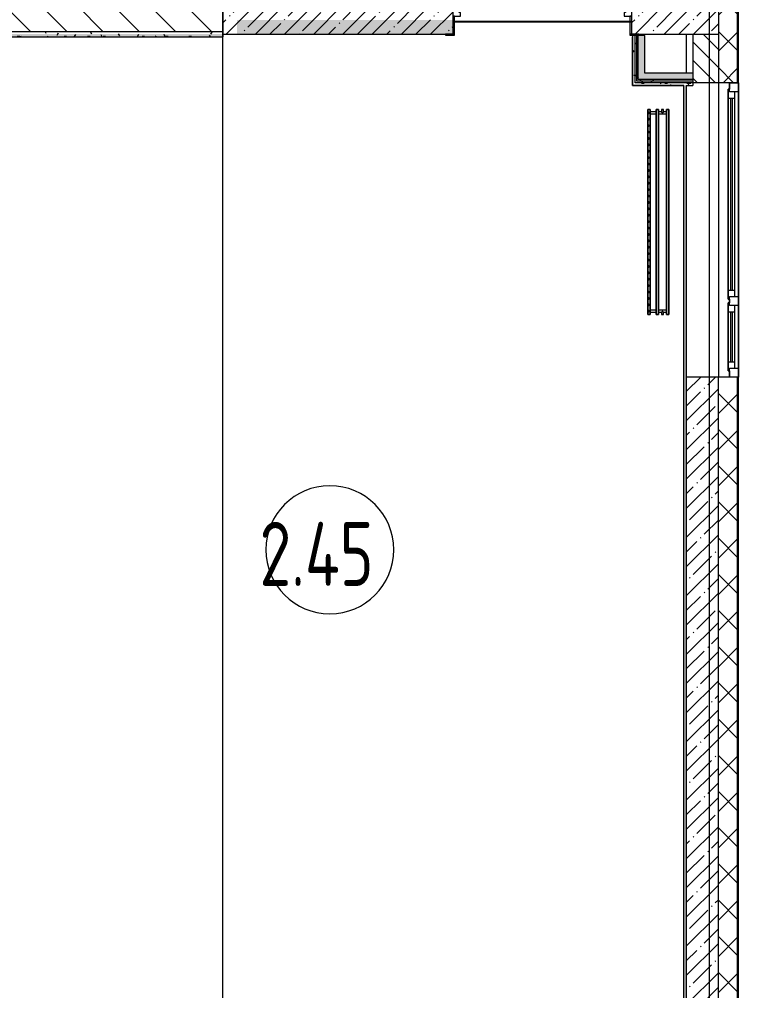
# Model space of a CAD drawing. Header units: millimetres. Extents: x -1113 to 415037, y -3642 to 354837.
# Drawn here: x 268393 to 274010, y 2907 to 10495 of the extents above; entities that cross this region are included whole.
import ezdxf

# ---------------------------------------------------------------- set-up
doc = ezdxf.new("R2010")
doc.units = ezdxf.units.MM
for name, color, linetype, lineweight in [('A-AREA-IDEN', 7, 'Continuous', 9), ('A-FLOR', 7, 'Continuous', 9), ('A-GLAZ', 7, 'Continuous', 9), ('A-GLAZ-1', 7, 'Continuous', 5), ('A-WALL', 7, 'Continuous', 5), ('I-WALL', 7, 'Continuous', 5), ('Оси', 7, 'Continuous', 9)]:
    doc.layers.add(name, color=color, linetype=linetype, lineweight=lineweight)
doc.layers.add('A-AREA-PATT-2', color=7, linetype='Continuous', lineweight=5, true_color=0xcde0ef, transparency=1)
for name, color, linetype, lineweight, true_color in [('A-DOOR-1', 7, 'Continuous', 5, 0xc0c0c0), ('A-DOOR-FRAM-1', 7, 'Continuous', 5, 0xc0c0c0), ('A-WALL-1', 9, 'Continuous', 5, 0x808080), ('A-WALL-FNSH-1', 9, 'Continuous', 5, 0x808080), ('M-EQPM-1', 7, 'Continuous', 9, 0xb2b2b2)]:
    doc.layers.add(name, color=color, linetype=linetype, lineweight=lineweight, true_color=true_color)
doc.styles.add('СПДС', font='ГОСТ тип А.ttf', dxfattribs={"width": 0.9})
pattern_1 = [(45, (148772.12, -1e-08), (-114.04925, 114.04925), []), (45, (148886.17, -1e-08), (-114.04925, 114.04925), [201.612, -40.322, 6.706, -33.617])]
pattern_2 = [(0, (148772.123, -1e-08), (243.84, 60.96), [20.117, -162.763, 20.117, -162.763, -975.36]), (0, (148772.123, -1e-08), (243.84, 60.96), [-365.76, 20.117, -345.643, 20.117, -162.763, -426.72]), (0, (148772.123, -1e-08), (243.84, 60.96), [-914.4, 20.117, -101.803, 20.117, -284.683]), (120, (148863.563, 30.48), (-174.71291, 180.691634), [20.117, -162.763, 20.117, -162.763, -975.36]), (120, (148863.563, 30.48), (-174.71291, 180.691634), [-365.76, 20.117, -345.643, 20.117, -162.763, -426.72]), (120, (148863.563, 30.48), (-174.71291, 180.691634), [-914.4, 20.117, -101.803, 20.117, -284.683]), (240, (148894.043, 152.4), (-69.12709, -241.651634), [20.117, -162.763, 20.117, -162.763, -975.36]), (240, (148894.043, 152.4), (-69.12709, -241.651634), [-365.76, 20.117, -345.643, 20.117, -162.763, -426.72]), (240, (148894.043, 152.4), (-69.12709, -241.651634), [-914.4, 20.117, -101.803, 20.117, -284.683])]
pattern_3 = [(45, (148772.12, -1e-08), (-212.132, 212.132), []), (135, (148772.12, -1e-08), (-212.132, -212.132), [])]

# ---------------------------------------------------------------- blocks, each defined once
blk = doc.blocks.new('110_Дверь_СКБ_2Ст - Д-5_п_ Из игровой в коридор-32679362-Объем проектирования 2 этажа')
at = {"layer": 'A-DOOR-1'}
for p, q in [((662.5, 1010), (612.5, 1010)), ((612.5, 1010), (612.5, 110)), ((662.5, 110), (662.5, 1010)), ((-637.5, 510), (-637.5, 110)), ((-587.5, 510), (-637.5, 510)), ((-587.5, 110), (-587.5, 510)), ((-637.5, 110), (-587.5, 110)), ((612.5, 110), (662.5, 110))]:
    blk.add_line(p, q, dxfattribs=at)
for centre, radius, start, end in [((662.5, 110), 900, 90, 180), ((-637.5, 110), 400, 360, 90)]:
    blk.add_arc(centre, radius, start, end, dxfattribs=at)
at = {"layer": 'A-DOOR-FRAM-1'}
for p, q in [((-672.5, 118), (-742.5, 118)), ((-742.5, 118), (-742.5, 110)), ((-742.5, 110), (-672.5, 110)), ((-637.5, 110), (-687.5, 110)), ((-687.5, 110), (-687.5, 30)), ((-672.5, 110), (-672.5, 118)), ((-637.5, 60), (-637.5, 110)), ((662.5, 110), (662.5, 60)), ((712.5, 110), (662.5, 110)), ((767.5, 118), (697.5, 118)), ((697.5, 118), (697.5, 110)), ((697.5, 110), (767.5, 110)), ((712.5, 30), (712.5, 110)), ((767.5, 110), (767.5, 118)), ((-687.5, 30), (-627.5, 30)), ((-672.5, 30), (-687.5, 30)), ((-687.5, 30), (-687.5, -110)), ((-672.5, -110), (-672.5, 30)), ((-627.5, 60), (-637.5, 60)), ((-627.5, 30), (-627.5, 60)), ((662.5, 60), (652.5, 60)), ((652.5, 60), (652.5, 30)), ((652.5, 30), (712.5, 30)), ((712.5, 30), (697.5, 30)), ((697.5, 30), (697.5, -110)), ((712.5, -110), (712.5, 30)), ((-672.5, -110), (-742.5, -110)), ((-742.5, -110), (-742.5, -118)), ((-742.5, -118), (-672.5, -118)), ((-687.5, -110), (-672.5, -110)), ((-672.5, -118), (-672.5, -110)), ((697.5, -110), (712.5, -110)), ((767.5, -110), (697.5, -110)), ((697.5, -110), (697.5, -118)), ((697.5, -118), (767.5, -118)), ((767.5, -118), (767.5, -110))]:
    blk.add_line(p, q, dxfattribs=at)
blk = doc.blocks.new('120_Окно_СКБ_2Ст_Фрамуга сверху - 120_Окно_СКБ_2Ст_2300х2500_h_ ДОО-22877051-Объем проектирования 2 этажа')
at = {"layer": 'A-GLAZ'}
for p, q in [((-1150, 13), (-1150, 83)), ((-1150, 83), (-1080, 83)), ((-1080, 83), (-1080, 13)), ((520, 13), (520, 83)), ((520, 83), (590, 83)), ((590, 83), (590, 13)), ((1080, 13), (1080, 83)), ((1080, 83), (1150, 83)), ((1150, 83), (1150, 13)), ((-1080, 13), (-1150, 13)), ((-1080, 13), (-1100, 13)), ((-1100, 13), (-1100, 3)), ((-1100, 3), (540, 3)), ((540, 3), (-1100, 3)), ((520, 53), (-1080, 53)), ((-1080, 53), (-1080, 13)), ((-1030, 3), (-1030, 53)), ((470, 3), (470, 53)), ((520, 13), (520, 53)), ((590, 13), (520, 13)), ((540, 13), (520, 13)), ((540, 3), (540, 13)), ((590, 13), (570, 13)), ((570, 13), (570, 3)), ((570, 3), (1100, 3)), ((1100, 3), (570, 3)), ((1080, 53), (590, 53)), ((590, 53), (590, 13)), ((640, 3), (640, 53)), ((1030, 3), (1030, 53)), ((1080, 13), (1080, 53)), ((1150, 13), (1080, 13)), ((1100, 13), (1080, 13)), ((1100, 3), (1100, 13))]:
    blk.add_line(p, q, dxfattribs=at)
at = {"layer": 'A-GLAZ-1'}
for p, q in [((1150, 83), (-1150, 83)), ((-1080, 83), (1080, 83)), ((-1150, 13), (-1100, 13)), ((-1030, 33), (470, 33)), ((470, 23), (-1030, 23)), ((540, 13), (570, 13)), ((540, 13), (570, 13)), ((640, 33), (1030, 33)), ((1030, 23), (640, 23)), ((1100, 13), (1150, 13))]:
    blk.add_line(p, q, dxfattribs=at)
blk = doc.blocks.new('radiator_prado_classic_z_tip_30_po exemplyaru - Classic Z Тип 30-300-V476-Объем проектирования 2 этажа')
at = {"layer": 'M-EQPM-1'}
for p, q in [((0, 228), (0, 210)), ((1600, 228), (0, 228)), ((0, 210), (0, 228)), ((0, 228), (12.5, 228)), ((12.5, 228), (37.5, 228)), ((37.5, 228), (12.5, 228)), ((12.5, 228), (37.5, 228)), ((12.5, 228), (17.5, 223)), ((12.5, 228), (17.5, 223)), ((32.5, 223), (37.5, 228)), ((37.5, 228), (32.5, 223)), ((37.5, 228), (62.5, 228)), ((62.5, 228), (87.5, 228)), ((87.5, 228), (62.5, 228)), ((62.5, 228), (87.5, 228)), ((62.5, 228), (67.5, 223)), ((62.5, 228), (67.5, 223)), ((82.5, 223), (87.5, 228)), ((87.5, 228), (82.5, 223)), ((87.5, 228), (112.5, 228)), ((112.5, 228), (137.5, 228)), ((137.5, 228), (112.5, 228)), ((112.5, 228), (137.5, 228)), ((112.5, 228), (117.5, 223)), ((112.5, 228), (117.5, 223)), ((132.5, 223), (137.5, 228)), ((137.5, 228), (132.5, 223)), ((137.5, 228), (162.5, 228)), ((162.5, 228), (187.5, 228)), ((187.5, 228), (162.5, 228)), ((162.5, 228), (187.5, 228)), ((162.5, 228), (167.5, 223)), ((162.5, 228), (167.5, 223)), ((182.5, 223), (187.5, 228)), ((187.5, 228), (182.5, 223)), ((187.5, 228), (212.5, 228)), ((212.5, 228), (237.5, 228)), ((237.5, 228), (212.5, 228)), ((212.5, 228), (237.5, 228)), ((212.5, 228), (217.5, 223)), ((212.5, 228), (217.5, 223)), ((232.5, 223), (237.5, 228)), ((237.5, 228), (232.5, 223)), ((237.5, 228), (262.5, 228)), ((262.5, 228), (287.5, 228)), ((287.5, 228), (262.5, 228)), ((262.5, 228), (287.5, 228)), ((262.5, 228), (267.5, 223)), ((262.5, 228), (267.5, 223)), ((282.5, 223), (287.5, 228)), ((287.5, 228), (282.5, 223)), ((287.5, 228), (312.5, 228)), ((312.5, 228), (337.5, 228)), ((337.5, 228), (312.5, 228)), ((312.5, 228), (337.5, 228)), ((312.5, 228), (317.5, 223)), ((312.5, 228), (317.5, 223)), ((332.5, 223), (337.5, 228)), ((337.5, 228), (332.5, 223)), ((337.5, 228), (362.5, 228)), ((362.5, 228), (387.5, 228)), ((387.5, 228), (362.5, 228)), ((362.5, 228), (387.5, 228)), ((362.5, 228), (367.5, 223)), ((362.5, 228), (367.5, 223)), ((382.5, 223), (387.5, 228)), ((387.5, 228), (382.5, 223)), ((387.5, 228), (412.5, 228)), ((412.5, 228), (437.5, 228)), ((437.5, 228), (412.5, 228)), ((412.5, 228), (437.5, 228)), ((412.5, 228), (417.5, 223)), ((412.5, 228), (417.5, 223)), ((432.5, 223), (437.5, 228)), ((437.5, 228), (432.5, 223)), ((437.5, 228), (462.5, 228)), ((462.5, 228), (487.5, 228)), ((487.5, 228), (462.5, 228)), ((462.5, 228), (487.5, 228)), ((462.5, 228), (467.5, 223)), ((462.5, 228), (467.5, 223)), ((482.5, 223), (487.5, 228)), ((487.5, 228), (482.5, 223)), ((487.5, 228), (512.5, 228)), ((512.5, 228), (537.5, 228)), ((537.5, 228), (512.5, 228)), ((512.5, 228), (537.5, 228)), ((512.5, 228), (517.5, 223)), ((512.5, 228), (517.5, 223)), ((532.5, 223), (537.5, 228)), ((537.5, 228), (532.5, 223)), ((537.5, 228), (562.5, 228)), ((562.5, 228), (587.5, 228)), ((587.5, 228), (562.5, 228)), ((562.5, 228), (587.5, 228)), ((562.5, 228), (567.5, 223)), ((562.5, 228), (567.5, 223)), ((582.5, 223), (587.5, 228)), ((587.5, 228), (582.5, 223)), ((587.5, 228), (612.5, 228)), ((612.5, 228), (637.5, 228)), ((637.5, 228), (612.5, 228)), ((612.5, 228), (637.5, 228)), ((612.5, 228), (617.5, 223)), ((612.5, 228), (617.5, 223)), ((632.5, 223), (637.5, 228)), ((637.5, 228), (632.5, 223)), ((637.5, 228), (662.5, 228)), ((662.5, 228), (687.5, 228)), ((687.5, 228), (662.5, 228)), ((662.5, 228), (687.5, 228)), ((662.5, 228), (667.5, 223)), ((662.5, 228), (667.5, 223)), ((682.5, 223), (687.5, 228)), ((687.5, 228), (682.5, 223)), ((687.5, 228), (712.5, 228)), ((712.5, 228), (737.5, 228)), ((737.5, 228), (712.5, 228)), ((712.5, 228), (737.5, 228)), ((712.5, 228), (717.5, 223)), ((712.5, 228), (717.5, 223)), ((732.5, 223), (737.5, 228)), ((737.5, 228), (732.5, 223)), ((737.5, 228), (762.5, 228)), ((762.5, 228), (787.5, 228)), ((787.5, 228), (762.5, 228)), ((762.5, 228), (787.5, 228)), ((762.5, 228), (767.5, 223)), ((762.5, 228), (767.5, 223)), ((782.5, 223), (787.5, 228)), ((787.5, 228), (782.5, 223)), ((787.5, 228), (812.5, 228)), ((812.5, 228), (837.5, 228)), ((837.5, 228), (812.5, 228)), ((812.5, 228), (837.5, 228)), ((812.5, 228), (817.5, 223)), ((812.5, 228), (817.5, 223)), ((832.5, 223), (837.5, 228)), ((837.5, 228), (832.5, 223)), ((837.5, 228), (862.5, 228)), ((862.5, 228), (887.5, 228)), ((887.5, 228), (862.5, 228)), ((862.5, 228), (887.5, 228)), ((862.5, 228), (867.5, 223)), ((862.5, 228), (867.5, 223)), ((882.5, 223), (887.5, 228)), ((887.5, 228), (882.5, 223)), ((887.5, 228), (912.5, 228)), ((912.5, 228), (937.5, 228)), ((937.5, 228), (912.5, 228)), ((912.5, 228), (937.5, 228)), ((912.5, 228), (917.5, 223)), ((912.5, 228), (917.5, 223)), ((932.5, 223), (937.5, 228)), ((937.5, 228), (932.5, 223)), ((937.5, 228), (962.5, 228)), ((962.5, 228), (987.5, 228)), ((987.5, 228), (962.5, 228)), ((962.5, 228), (987.5, 228)), ((962.5, 228), (967.5, 223)), ((962.5, 228), (967.5, 223)), ((982.5, 223), (987.5, 228)), ((987.5, 228), (982.5, 223)), ((987.5, 228), (1012.5, 228)), ((1012.5, 228), (1037.5, 228)), ((1037.5, 228), (1012.5, 228)), ((1012.5, 228), (1037.5, 228)), ((1012.5, 228), (1017.5, 223)), ((1012.5, 228), (1017.5, 223)), ((1032.5, 223), (1037.5, 228)), ((1037.5, 228), (1032.5, 223)), ((1037.5, 228), (1062.5, 228)), ((1062.5, 228), (1087.5, 228)), ((1087.5, 228), (1062.5, 228)), ((1062.5, 228), (1087.5, 228)), ((1062.5, 228), (1067.5, 223)), ((1062.5, 228), (1067.5, 223)), ((1082.5, 223), (1087.5, 228)), ((1087.5, 228), (1082.5, 223)), ((1087.5, 228), (1112.5, 228)), ((1112.5, 228), (1137.5, 228)), ((1137.5, 228), (1112.5, 228)), ((1112.5, 228), (1137.5, 228)), ((1112.5, 228), (1117.5, 223)), ((1112.5, 228), (1117.5, 223)), ((1132.5, 223), (1137.5, 228)), ((1137.5, 228), (1132.5, 223)), ((1137.5, 228), (1162.5, 228)), ((1162.5, 228), (1187.5, 228)), ((1187.5, 228), (1162.5, 228)), ((1162.5, 228), (1187.5, 228)), ((1162.5, 228), (1167.5, 223)), ((1162.5, 228), (1167.5, 223)), ((1182.5, 223), (1187.5, 228)), ((1187.5, 228), (1182.5, 223)), ((1187.5, 228), (1212.5, 228)), ((1212.5, 228), (1237.5, 228)), ((1237.5, 228), (1212.5, 228)), ((1212.5, 228), (1237.5, 228)), ((1212.5, 228), (1217.5, 223)), ((1212.5, 228), (1217.5, 223)), ((1232.5, 223), (1237.5, 228)), ((1237.5, 228), (1232.5, 223)), ((1237.5, 228), (1262.5, 228)), ((1262.5, 228), (1287.5, 228)), ((1287.5, 228), (1262.5, 228)), ((1262.5, 228), (1287.5, 228)), ((1262.5, 228), (1267.5, 223)), ((1262.5, 228), (1267.5, 223)), ((1282.5, 223), (1287.5, 228)), ((1287.5, 228), (1282.5, 223)), ((1287.5, 228), (1312.5, 228)), ((1312.5, 228), (1337.5, 228)), ((1337.5, 228), (1312.5, 228)), ((1312.5, 228), (1337.5, 228)), ((1312.5, 228), (1317.5, 223)), ((1312.5, 228), (1317.5, 223)), ((1332.5, 223), (1337.5, 228)), ((1337.5, 228), (1332.5, 223)), ((1337.5, 228), (1362.5, 228)), ((1362.5, 228), (1387.5, 228)), ((1387.5, 228), (1362.5, 228)), ((1362.5, 228), (1387.5, 228)), ((1362.5, 228), (1367.5, 223)), ((1362.5, 228), (1367.5, 223)), ((1382.5, 223), (1387.5, 228)), ((1387.5, 228), (1382.5, 223)), ((1387.5, 228), (1412.5, 228)), ((1412.5, 228), (1437.5, 228)), ((1437.5, 228), (1412.5, 228)), ((1412.5, 228), (1437.5, 228)), ((1412.5, 228), (1417.5, 223)), ((1412.5, 228), (1417.5, 223)), ((1432.5, 223), (1437.5, 228)), ((1437.5, 228), (1432.5, 223)), ((1437.5, 228), (1462.5, 228)), ((1462.5, 228), (1487.5, 228)), ((1487.5, 228), (1462.5, 228)), ((1462.5, 228), (1487.5, 228)), ((1462.5, 228), (1467.5, 223)), ((1462.5, 228), (1467.5, 223)), ((1482.5, 223), (1487.5, 228)), ((1487.5, 228), (1482.5, 223)), ((1487.5, 228), (1512.5, 228)), ((1512.5, 228), (1537.5, 228)), ((1537.5, 228), (1512.5, 228)), ((1512.5, 228), (1537.5, 228)), ((1512.5, 228), (1517.5, 223)), ((1512.5, 228), (1517.5, 223)), ((1532.5, 223), (1537.5, 228)), ((1537.5, 228), (1532.5, 223)), ((1537.5, 228), (1562.5, 228)), ((1562.5, 228), (1587.5, 228)), ((1587.5, 228), (1562.5, 228)), ((1562.5, 228), (1587.5, 228)), ((1562.5, 228), (1567.5, 223)), ((1562.5, 228), (1567.5, 223)), ((1582.5, 223), (1587.5, 228)), ((1587.5, 228), (1582.5, 223)), ((1587.5, 228), (1600, 228)), ((1600, 210), (1600, 228)), ((1600, 228), (1600, 210)), ((0, 210), (1600, 210)), ((17.8, 210), (0, 210)), ((1600, 164), (0, 164)), ((0, 164), (0, 146)), ((0, 146), (0, 164)), ((0, 164), (17.8, 164)), ((32.5, 223), (17.5, 223)), ((17.5, 223), (32.5, 223)), ((17.5, 210), (17.5, 164)), ((17.5, 210), (17.5, 164)), ((17.8, 210), (17.5, 210)), ((17.5, 210), (17.8, 210)), ((17.8, 210), (17.5, 210)), ((17.5, 210), (32.5, 210)), ((17.8, 164), (17.5, 164)), ((17.5, 164), (17.8, 164)), ((17.8, 164), (17.5, 164)), ((17.5, 164), (32.5, 164)), ((19.7, 210), (17.8, 210)), ((17.8, 210), (32.2, 210)), ((32.2, 210), (17.8, 210)), ((18.5, 164), (17.8, 164)), ((17.8, 164), (32.2, 164)), ((32.2, 164), (17.8, 164)), ((21.2, 164), (18.5, 164)), ((32.2, 210), (19.7, 210)), ((32.2, 164), (21.2, 164)), ((32.5, 210), (32.2, 210)), ((32.2, 210), (32.5, 210)), ((32.5, 210), (32.2, 210)), ((1567.8, 210), (32.2, 210)), ((32.5, 164), (32.2, 164)), ((32.2, 164), (32.5, 164)), ((32.5, 164), (32.2, 164)), ((32.2, 164), (1567.8, 164)), ((32.5, 164), (32.5, 210)), ((32.5, 164), (32.5, 210)), ((82.5, 223), (67.5, 223)), ((67.5, 223), (82.5, 223)), ((132.5, 223), (117.5, 223)), ((117.5, 223), (132.5, 223)), ((182.5, 223), (167.5, 223)), ((167.5, 223), (182.5, 223)), ((232.5, 223), (217.5, 223)), ((217.5, 223), (232.5, 223)), ((282.5, 223), (267.5, 223)), ((267.5, 223), (282.5, 223)), ((332.5, 223), (317.5, 223)), ((317.5, 223), (332.5, 223)), ((382.5, 223), (367.5, 223)), ((367.5, 223), (382.5, 223)), ((432.5, 223), (417.5, 223)), ((417.5, 223), (432.5, 223)), ((482.5, 223), (467.5, 223)), ((467.5, 223), (482.5, 223)), ((532.5, 223), (517.5, 223)), ((517.5, 223), (532.5, 223)), ((582.5, 223), (567.5, 223)), ((567.5, 223), (582.5, 223)), ((632.5, 223), (617.5, 223)), ((617.5, 223), (632.5, 223)), ((682.5, 223), (667.5, 223)), ((667.5, 223), (682.5, 223)), ((732.5, 223), (717.5, 223)), ((717.5, 223), (732.5, 223)), ((782.5, 223), (767.5, 223)), ((767.5, 223), (782.5, 223)), ((832.5, 223), (817.5, 223)), ((817.5, 223), (832.5, 223)), ((882.5, 223), (867.5, 223)), ((867.5, 223), (882.5, 223)), ((932.5, 223), (917.5, 223)), ((917.5, 223), (932.5, 223)), ((982.5, 223), (967.5, 223)), ((967.5, 223), (982.5, 223)), ((1032.5, 223), (1017.5, 223)), ((1017.5, 223), (1032.5, 223)), ((1082.5, 223), (1067.5, 223)), ((1067.5, 223), (1082.5, 223)), ((1132.5, 223), (1117.5, 223)), ((1117.5, 223), (1132.5, 223)), ((1182.5, 223), (1167.5, 223)), ((1167.5, 223), (1182.5, 223)), ((1232.5, 223), (1217.5, 223)), ((1217.5, 223), (1232.5, 223)), ((1282.5, 223), (1267.5, 223)), ((1267.5, 223), (1282.5, 223)), ((1332.5, 223), (1317.5, 223)), ((1317.5, 223), (1332.5, 223)), ((1382.5, 223), (1367.5, 223)), ((1367.5, 223), (1382.5, 223)), ((1432.5, 223), (1417.5, 223)), ((1417.5, 223), (1432.5, 223)), ((1482.5, 223), (1467.5, 223)), ((1467.5, 223), (1482.5, 223)), ((1532.5, 223), (1517.5, 223)), ((1517.5, 223), (1532.5, 223)), ((1582.5, 223), (1567.5, 223)), ((1567.5, 223), (1582.5, 223)), ((1567.5, 210), (1567.5, 164)), ((1567.5, 210), (1567.5, 164)), ((1567.8, 210), (1567.5, 210)), ((1567.5, 210), (1582.5, 210)), ((1567.8, 210), (1567.5, 210)), ((1567.5, 210), (1567.8, 210)), ((1567.8, 164), (1567.5, 164)), ((1567.5, 164), (1582.5, 164)), ((1567.8, 164), (1567.5, 164)), ((1567.5, 164), (1567.8, 164)), ((1582.2, 210), (1567.8, 210)), ((1582.2, 210), (1567.8, 210)), ((1567.8, 210), (1582.2, 210)), ((1582.2, 164), (1567.8, 164)), ((1582.2, 164), (1567.8, 164)), ((1567.8, 164), (1568.5, 164)), ((1568.5, 164), (1569.7, 164)), ((1569.7, 164), (1571.2, 164)), ((1571.2, 164), (1573.1, 164)), ((1573.1, 164), (1575, 164)), ((1575, 164), (1576.9, 164)), ((1576.9, 164), (1578.7, 164)), ((1578.7, 164), (1580.3, 164)), ((1580.3, 164), (1582.2, 164)), ((1582.5, 210), (1582.2, 210)), ((1582.5, 210), (1582.2, 210)), ((1582.2, 210), (1582.5, 210)), ((1600, 210), (1582.2, 210)), ((1582.5, 164), (1582.2, 164)), ((1582.5, 164), (1582.2, 164)), ((1582.2, 164), (1582.5, 164)), ((1582.2, 164), (1600, 164)), ((1582.5, 164), (1582.5, 210)), ((1582.5, 164), (1582.5, 210)), ((1600, 146), (1600, 164)), ((1600, 164), (1600, 146)), ((0, 146), (1600, 146)), ((18.5, 146), (0, 146)), ((17.5, 121.5), (0, 121.5)), ((17.5, 121.5), (0, 121.5)), ((0, 121.5), (0, 120.5)), ((0, 106.5), (0, 121.5)), ((0, 120.5), (0, 107.5)), ((0, 120.5), (0, 119.3)), ((0, 114), (0, 120.5)), ((0, 120.5), (0, 120.5)), ((0, 119.3), (0, 117.8)), ((0, 117.8), (0, 114)), ((0, 114), (0, 112.1)), ((0, 107.5), (0, 114)), ((0, 112.1), (0, 110.3)), ((0, 110.3), (0, 108.7)), ((0, 108.7), (0, 107.5)), ((0, 107.5), (0, 106.5)), ((0, 107.5), (0, 107.5)), ((0, 106.5), (17.5, 106.5)), ((0, 106.5), (17.5, 106.5)), ((1600, 82), (0, 82)), ((0, 82), (0, 64)), ((0, 64), (0, 82)), ((0, 82), (18.5, 82)), ((17.5, 146), (17.5, 121.5)), ((17.5, 146), (17.5, 121.5)), ((17.5, 146), (18.5, 146)), ((18.5, 146), (17.5, 146)), ((17.5, 146), (18.5, 146)), ((32.5, 146), (17.5, 146)), ((17.5, 106.5), (17.5, 82)), ((17.5, 106.5), (17.5, 82)), ((18.5, 82), (17.5, 82)), ((17.5, 82), (18.5, 82)), ((18.5, 82), (17.5, 82)), ((17.5, 82), (32.5, 82)), ((18.5, 146), (32.2, 146)), ((32.2, 146), (18.5, 146)), ((18.5, 146), (32.2, 146)), ((32.2, 82), (18.5, 82)), ((18.5, 82), (32.2, 82)), ((32.2, 82), (18.5, 82)), ((32.2, 146), (32.5, 146)), ((32.5, 146), (32.2, 146)), ((32.2, 146), (32.5, 146)), ((1567.8, 146), (32.2, 146)), ((32.5, 82), (32.2, 82)), ((32.2, 82), (32.5, 82)), ((32.5, 82), (32.2, 82)), ((32.2, 82), (1567.8, 82)), ((32.5, 82), (32.5, 146)), ((32.5, 82), (32.5, 146)), ((1567.5, 146), (1567.5, 82)), ((1567.5, 146), (1567.5, 82)), ((1567.5, 146), (1567.8, 146)), ((1582.5, 146), (1567.5, 146)), ((1567.5, 146), (1567.8, 146)), ((1567.8, 146), (1567.5, 146)), ((1567.8, 82), (1567.5, 82)), ((1567.5, 82), (1582.5, 82)), ((1567.8, 82), (1567.5, 82)), ((1567.5, 82), (1567.8, 82)), ((1567.8, 146), (1581.5, 146)), ((1567.8, 146), (1568.5, 146)), ((1568.5, 146), (1567.8, 146)), ((1581.5, 82), (1567.8, 82)), ((1568.5, 82), (1567.8, 82)), ((1567.8, 82), (1568.5, 82)), ((1568.5, 146), (1573.1, 146)), ((1569.7, 146), (1568.5, 146)), ((1581.5, 82), (1568.5, 82)), ((1568.5, 82), (1569.7, 82)), ((1571.2, 146), (1569.7, 146)), ((1569.7, 82), (1571.2, 82)), ((1573.1, 146), (1571.2, 146)), ((1571.2, 82), (1573.1, 82)), ((1573.1, 146), (1578.7, 146)), ((1575, 146), (1573.1, 146)), ((1573.1, 82), (1575, 82)), ((1576.9, 146), (1575, 146)), ((1575, 82), (1576.9, 82)), ((1578.7, 146), (1576.9, 146)), ((1576.9, 82), (1578.7, 82)), ((1578.7, 146), (1581.5, 146)), ((1580.3, 146), (1578.7, 146)), ((1578.7, 82), (1580.3, 82)), ((1581.5, 146), (1580.3, 146)), ((1580.3, 82), (1581.5, 82)), ((1581.5, 146), (1582.5, 146)), ((1581.5, 146), (1582.5, 146)), ((1582.5, 146), (1581.5, 146)), ((1600, 146), (1581.5, 146)), ((1582.5, 82), (1581.5, 82)), ((1582.5, 82), (1581.5, 82)), ((1581.5, 82), (1582.5, 82)), ((1581.5, 82), (1600, 82)), ((1582.5, 121.5), (1582.5, 146)), ((1582.5, 121.5), (1582.5, 146)), ((1600, 121.5), (1582.5, 121.5)), ((1600, 121.5), (1582.5, 121.5)), ((1582.5, 82), (1582.5, 106.5)), ((1582.5, 106.5), (1600, 106.5)), ((1582.5, 82), (1582.5, 106.5)), ((1582.5, 106.5), (1600, 106.5)), ((1600, 121.5), (1600, 106.5)), ((1600, 120.5), (1600, 121.5)), ((1600, 121.5), (1600, 120.5)), ((1600, 120.5), (1600, 121.5)), ((1600, 107.5), (1600, 120.5)), ((1600, 120.5), (1600, 107.5)), ((1600, 107.5), (1600, 120.5)), ((1600, 106.5), (1600, 107.5)), ((1600, 107.5), (1600, 106.5)), ((1600, 106.5), (1600, 107.5)), ((1600, 64), (1600, 82)), ((1600, 82), (1600, 64)), ((1600, 64), (0, 64)), ((0, 64), (1600, 64))]:
    blk.add_line(p, q, dxfattribs=at)
for points, knots in [([(18.5, 120.5), (18.4, 120.6), (18.3, 120.7), (18.1, 120.9), (17.9, 121.1), (17.8, 121.2), (17.7, 121.3), (17.5, 121.5), (17.5, 121.5), (17.5, 121.5)], [0.7142857, 0.7142857, 0.7142857, 0.7142857, 0.75, 0.7857143, 0.8214286, 0.8571429, 0.8928571, 0.9285714, 1, 1, 1, 1]), ([(17.5, 121.5), (17.5, 121.5), (17.5, 121.5), (17.7, 121.3), (17.8, 121.2), (17.9, 121.1), (18.1, 120.9), (18.3, 120.7), (18.4, 120.6), (18.5, 120.5)], [0, 0, 0, 0, 0.0714286, 0.1071429, 0.1428571, 0.1785714, 0.2142857, 0.25, 0.2857143, 0.2857143, 0.2857143, 0.2857143]), ([(17.5, 121.5), (17.5, 121.5), (17.5, 121.5), (17.7, 121.3), (17.8, 121.2), (17.9, 121.1), (18.1, 120.9), (18.3, 120.7), (18.4, 120.6), (18.5, 120.5)], [0, 0, 0, 0, 0.0714286, 0.1071429, 0.1428571, 0.1785714, 0.2142857, 0.25, 0.2857143, 0.2857143, 0.2857143, 0.2857143]), ([(25, 114), (24.5, 114.5), (23.6, 115.4), (22.4, 116.6), (21.6, 117.4), (21.1, 117.9), (20.8, 118.2), (20.5, 118.5), (20.2, 118.8), (19.8, 119.1), (19.6, 119.4), (19.3, 119.7), (19, 120), (18.7, 120.3), (18.5, 120.5), (18.3, 120.7), (18.1, 120.9), (17.9, 121.1), (17.8, 121.2), (17.7, 121.3), (17.5, 121.5), (17.5, 121.5), (17.5, 121.5)], [0, 0, 0, 0, 0.142857, 0.285714, 0.357143, 0.392857, 0.428571, 0.464286, 0.5, 0.535714, 0.571429, 0.607143, 0.642857, 0.678571, 0.714286, 0.75, 0.785714, 0.821429, 0.857143, 0.892857, 0.928571, 1, 1, 1, 1]), ([(17.5, 106.5), (17.5, 106.5), (17.5, 106.5), (17.7, 106.7), (17.8, 106.8), (17.9, 106.9), (18.1, 107.1), (18.3, 107.3), (18.5, 107.5), (18.7, 107.7), (19, 108), (19.3, 108.3), (19.6, 108.6), (19.8, 108.9), (20.3, 109.3), (20.7, 109.7), (21.1, 110.1), (21.6, 110.6), (22.4, 111.4), (23.6, 112.6), (24.5, 113.5), (25, 114)], [0, 0, 0, 0, 0.071429, 0.107143, 0.142857, 0.178571, 0.214286, 0.25, 0.285714, 0.321429, 0.357143, 0.392857, 0.428571, 0.464286, 0.5, 0.571429, 0.607143, 0.642857, 0.714286, 0.857143, 1, 1, 1, 1]), ([(17.5, 106.5), (17.5, 106.5), (17.5, 106.5), (17.7, 106.7), (17.8, 106.8), (17.9, 106.9), (18.1, 107.1), (18.3, 107.3), (18.4, 107.4), (18.5, 107.5)], [0, 0, 0, 0, 0.0714286, 0.1071429, 0.1428571, 0.1785714, 0.2142857, 0.25, 0.2857143, 0.2857143, 0.2857143, 0.2857143]), ([(18.5, 107.5), (18.4, 107.4), (18.3, 107.3), (18.1, 107.1), (17.9, 106.9), (17.8, 106.8), (17.7, 106.7), (17.5, 106.5), (17.5, 106.5), (17.5, 106.5)], [0.7142857, 0.7142857, 0.7142857, 0.7142857, 0.75, 0.7857143, 0.8214286, 0.8571429, 0.8928571, 0.9285714, 1, 1, 1, 1]), ([(18.5, 107.5), (18.4, 107.4), (18.3, 107.3), (18.1, 107.1), (17.9, 106.9), (17.8, 106.8), (17.7, 106.7), (17.5, 106.5), (17.5, 106.5), (17.5, 106.5)], [0.7142857, 0.7142857, 0.7142857, 0.7142857, 0.75, 0.7857143, 0.8214286, 0.8571429, 0.8928571, 0.9285714, 1, 1, 1, 1]), ([(22.1, 116.9), (21.9, 117.1), (21.6, 117.4), (21.1, 117.9), (20.8, 118.2), (20.5, 118.5), (20.2, 118.8), (19.9, 119.2), (19.7, 119.3), (19.6, 119.4)], [0.2857143, 0.2857143, 0.2857143, 0.2857143, 0.3571429, 0.3928571, 0.4285714, 0.4642857, 0.5, 0.5357143, 0.5714286, 0.5714286, 0.5714286, 0.5714286]), ([(19.6, 119.4), (19.7, 119.3), (19.9, 119.2), (20.3, 118.7), (20.7, 118.3), (21.1, 117.9), (21.6, 117.4), (21.9, 117.1), (22.1, 116.9)], [0.4285714, 0.4285714, 0.4285714, 0.4285714, 0.4642857, 0.5, 0.5714286, 0.6071429, 0.6428571, 0.7142857, 0.7142857, 0.7142857, 0.7142857]), ([(19.6, 119.4), (19.7, 119.3), (19.8, 119.1), (20.3, 118.7), (20.7, 118.3), (21.1, 117.9), (21.6, 117.4), (21.9, 117.1), (22.1, 116.9)], [0.4285714, 0.4285714, 0.4285714, 0.4285714, 0.4642857, 0.5, 0.5714286, 0.6071429, 0.6428571, 0.7142857, 0.7142857, 0.7142857, 0.7142857]), ([(19.6, 108.6), (19.7, 108.7), (19.9, 108.8), (20.3, 109.3), (20.7, 109.7), (21.1, 110.1), (21.6, 110.6), (21.9, 110.9), (22.1, 111.1)], [0.4285714, 0.4285714, 0.4285714, 0.4285714, 0.4642857, 0.5, 0.5714286, 0.6071429, 0.6428571, 0.7142857, 0.7142857, 0.7142857, 0.7142857]), ([(22.1, 111.1), (21.9, 110.9), (21.6, 110.6), (21.1, 110.1), (20.8, 109.8), (20.5, 109.5), (20.2, 109.2), (19.9, 108.8), (19.7, 108.7), (19.6, 108.6)], [0.2857143, 0.2857143, 0.2857143, 0.2857143, 0.3571429, 0.3928571, 0.4285714, 0.4642857, 0.5, 0.5357143, 0.5714286, 0.5714286, 0.5714286, 0.5714286]), ([(22.1, 111.1), (21.9, 110.9), (21.6, 110.6), (21.1, 110.1), (20.8, 109.8), (20.5, 109.5), (20.2, 109.2), (19.8, 108.9), (19.7, 108.7), (19.6, 108.6)], [0.2857143, 0.2857143, 0.2857143, 0.2857143, 0.3571429, 0.3928571, 0.4285714, 0.4642857, 0.5, 0.5357143, 0.5714286, 0.5714286, 0.5714286, 0.5714286]), ([(1575, 114), (1575.5, 114.5), (1576.4, 115.4), (1577.6, 116.6), (1578.4, 117.4), (1578.9, 117.9), (1579.2, 118.2), (1579.5, 118.5), (1579.8, 118.8), (1580.1, 119.2), (1580.4, 119.4), (1580.7, 119.7), (1581, 120), (1581.3, 120.3), (1581.5, 120.5), (1581.7, 120.7), (1581.9, 120.9), (1582.1, 121.1), (1582.2, 121.2), (1582.3, 121.3), (1582.5, 121.5), (1582.5, 121.5), (1582.5, 121.5)], [0, 0, 0, 0, 0.142857, 0.285714, 0.357143, 0.392857, 0.428571, 0.464286, 0.5, 0.535714, 0.571429, 0.607143, 0.642857, 0.678571, 0.714286, 0.75, 0.785714, 0.821429, 0.857143, 0.892857, 0.928571, 1, 1, 1, 1]), ([(1582.5, 106.5), (1582.5, 106.5), (1582.5, 106.5), (1582.3, 106.7), (1582.2, 106.8), (1582.1, 106.9), (1581.9, 107.1), (1581.7, 107.3), (1581.5, 107.5), (1581.3, 107.7), (1581, 108), (1580.7, 108.3), (1580.4, 108.6), (1580.1, 108.8), (1579.7, 109.3), (1579.3, 109.7), (1578.9, 110.1), (1578.4, 110.6), (1577.6, 111.4), (1576.4, 112.6), (1575.5, 113.5), (1575, 114)], [0, 0, 0, 0, 0.071429, 0.107143, 0.142857, 0.178571, 0.214286, 0.25, 0.285714, 0.321429, 0.357143, 0.392857, 0.428571, 0.464286, 0.5, 0.571429, 0.607143, 0.642857, 0.714286, 0.857143, 1, 1, 1, 1]), ([(1580.4, 119.4), (1580.3, 119.3), (1580.1, 119.2), (1579.7, 118.7), (1579.3, 118.3), (1578.9, 117.9), (1578.4, 117.4), (1578.1, 117.1), (1577.9, 116.9)], [0.4285714, 0.4285714, 0.4285714, 0.4285714, 0.4642857, 0.5, 0.5714286, 0.6071429, 0.6428571, 0.7142857, 0.7142857, 0.7142857, 0.7142857]), ([(1580.4, 119.4), (1580.3, 119.3), (1580.1, 119.2), (1579.7, 118.7), (1579.3, 118.3), (1578.9, 117.9), (1578.4, 117.4), (1578.1, 117.1), (1577.9, 116.9)], [0.4285714, 0.4285714, 0.4285714, 0.4285714, 0.4642857, 0.5, 0.5714286, 0.6071429, 0.6428571, 0.7142857, 0.7142857, 0.7142857, 0.7142857]), ([(1577.9, 116.9), (1578.1, 117.1), (1578.4, 117.4), (1578.9, 117.9), (1579.1, 118.1), (1579.2, 118.2)], [0.2857143, 0.2857143, 0.2857143, 0.2857143, 0.3571429, 0.3928571, 0.4285714, 0.4285714, 0.4285714, 0.4285714]), ([(1577.9, 111.1), (1578.1, 110.9), (1578.4, 110.6), (1578.9, 110.1), (1579.2, 109.8), (1579.5, 109.5), (1579.8, 109.2), (1580.1, 108.8), (1580.3, 108.7), (1580.4, 108.6)], [0.2857143, 0.2857143, 0.2857143, 0.2857143, 0.3571429, 0.3928571, 0.4285714, 0.4642857, 0.5, 0.5357143, 0.5714286, 0.5714286, 0.5714286, 0.5714286]), ([(1577.9, 111.1), (1578.1, 110.9), (1578.4, 110.6), (1578.9, 110.1), (1579.2, 109.8), (1579.5, 109.5), (1579.8, 109.2), (1580.1, 108.8), (1580.3, 108.7), (1580.4, 108.6)], [0.2857143, 0.2857143, 0.2857143, 0.2857143, 0.3571429, 0.3928571, 0.4285714, 0.4642857, 0.5, 0.5357143, 0.5714286, 0.5714286, 0.5714286, 0.5714286]), ([(1579.2, 109.8), (1579.1, 109.9), (1578.9, 110.1), (1578.4, 110.6), (1578.1, 110.9), (1577.9, 111.1)], [0.5714286, 0.5714286, 0.5714286, 0.5714286, 0.6071429, 0.6428571, 0.7142857, 0.7142857, 0.7142857, 0.7142857]), ([(1580.4, 108.6), (1580.3, 108.7), (1580.1, 108.8), (1579.7, 109.3), (1579.4, 109.6), (1579.2, 109.8)], [0.4285714, 0.4285714, 0.4285714, 0.4285714, 0.4642857, 0.5, 0.5714286, 0.5714286, 0.5714286, 0.5714286]), ([(1582.5, 121.5), (1582.5, 121.5), (1582.5, 121.5), (1582.3, 121.3), (1582.2, 121.2), (1582.1, 121.1), (1581.9, 120.9), (1581.7, 120.7), (1581.6, 120.6), (1581.5, 120.5)], [0, 0, 0, 0, 0.0714286, 0.1071429, 0.1428571, 0.1785714, 0.2142857, 0.25, 0.2857143, 0.2857143, 0.2857143, 0.2857143]), ([(1582.5, 121.5), (1582.5, 121.5), (1582.5, 121.5), (1582.3, 121.3), (1582.2, 121.2), (1582.1, 121.1), (1581.9, 120.9), (1581.7, 120.7), (1581.6, 120.6), (1581.5, 120.5)], [0, 0, 0, 0, 0.0714286, 0.1071429, 0.1428571, 0.1785714, 0.2142857, 0.25, 0.2857143, 0.2857143, 0.2857143, 0.2857143]), ([(1581.5, 120.5), (1581.6, 120.6), (1581.7, 120.7), (1581.9, 120.9), (1582.1, 121.1), (1582.2, 121.2), (1582.3, 121.3), (1582.5, 121.5), (1582.5, 121.5), (1582.5, 121.5)], [0.7142857, 0.7142857, 0.7142857, 0.7142857, 0.75, 0.7857143, 0.8214286, 0.8571429, 0.8928571, 0.9285714, 1, 1, 1, 1]), ([(1581.5, 107.5), (1581.6, 107.4), (1581.7, 107.3), (1581.9, 107.1), (1582.1, 106.9), (1582.2, 106.8), (1582.3, 106.7), (1582.5, 106.5), (1582.5, 106.5), (1582.5, 106.5)], [0.7142857, 0.7142857, 0.7142857, 0.7142857, 0.75, 0.7857143, 0.8214286, 0.8571429, 0.8928571, 0.9285714, 1, 1, 1, 1]), ([(1581.5, 107.5), (1581.6, 107.4), (1581.7, 107.3), (1581.9, 107.1), (1582.1, 106.9), (1582.2, 106.8), (1582.3, 106.7), (1582.5, 106.5), (1582.5, 106.5), (1582.5, 106.5)], [0.7142857, 0.7142857, 0.7142857, 0.7142857, 0.75, 0.7857143, 0.8214286, 0.8571429, 0.8928571, 0.9285714, 1, 1, 1, 1]), ([(1582.5, 106.5), (1582.5, 106.5), (1582.5, 106.5), (1582.3, 106.7), (1582.2, 106.8), (1582.1, 106.9), (1581.9, 107.1), (1581.7, 107.3), (1581.6, 107.4), (1581.5, 107.5)], [0, 0, 0, 0, 0.0714286, 0.1071429, 0.1428571, 0.1785714, 0.2142857, 0.25, 0.2857143, 0.2857143, 0.2857143, 0.2857143])]:
    blk.add_open_spline(points, degree=3, knots=knots, dxfattribs=at)
for points in [[(19.6, 119.4), (19.5, 119.5), (19.3, 119.7), (19, 120), (18.7, 120.3), (18.6, 120.4), (18.5, 120.5)], [(18.5, 120.5), (18.6, 120.4), (18.7, 120.3), (19, 120), (19.3, 119.7), (19.5, 119.5), (19.6, 119.4)], [(18.5, 120.5), (18.6, 120.4), (18.7, 120.3), (19, 120), (19.3, 119.7), (19.5, 119.5), (19.6, 119.4)], [(18.5, 107.5), (18.6, 107.6), (18.7, 107.7), (19, 108), (19.3, 108.3), (19.5, 108.5), (19.6, 108.6)], [(19.6, 108.6), (19.5, 108.5), (19.3, 108.3), (19, 108), (18.7, 107.7), (18.6, 107.6), (18.5, 107.5)], [(19.6, 108.6), (19.5, 108.5), (19.3, 108.3), (19, 108), (18.7, 107.7), (18.6, 107.6), (18.5, 107.5)], [(25, 114), (24.5, 114.5), (23.6, 115.4), (22.6, 116.4), (22.1, 116.9)], [(22.1, 116.9), (22.6, 116.4), (23.6, 115.4), (24.5, 114.5), (25, 114)], [(22.1, 116.9), (22.6, 116.4), (23.6, 115.4), (24.5, 114.5), (25, 114)], [(22.1, 111.1), (22.6, 111.6), (23.6, 112.6), (24.5, 113.5), (25, 114)], [(25, 114), (24.5, 113.5), (23.6, 112.6), (22.6, 111.6), (22.1, 111.1)], [(25, 114), (24.5, 113.5), (23.6, 112.6), (22.6, 111.6), (22.1, 111.1)], [(1577.9, 116.9), (1577.4, 116.4), (1576.4, 115.4), (1575.5, 114.5), (1575, 114)], [(1575, 114), (1575.5, 114.5), (1576.4, 115.4), (1577.4, 116.4), (1577.9, 116.9)], [(1576.4, 115.4), (1576, 115), (1575.5, 114.5), (1575, 114)], [(1575, 114), (1575.5, 113.5), (1576.4, 112.6), (1577.4, 111.6), (1577.9, 111.1)], [(1575, 114), (1575.5, 113.5), (1576.4, 112.6), (1577.4, 111.6), (1577.9, 111.1)], [(1577.9, 111.1), (1577.4, 111.6), (1576.4, 112.6), (1575.5, 113.5), (1575, 114)], [(1577.9, 116.9), (1577.4, 116.4), (1576.9, 115.9), (1576.4, 115.4)], [(1579.2, 118.2), (1579.3, 118.3), (1579.5, 118.5), (1579.8, 118.8), (1580.1, 119.2), (1580.3, 119.3), (1580.4, 119.4)], [(1581.5, 120.5), (1581.4, 120.4), (1581.3, 120.3), (1581, 120), (1580.7, 119.7), (1580.5, 119.5), (1580.4, 119.4)], [(1581.5, 120.5), (1581.4, 120.4), (1581.3, 120.3), (1581, 120), (1580.7, 119.7), (1580.5, 119.5), (1580.4, 119.4)], [(1580.4, 119.4), (1580.5, 119.5), (1580.7, 119.7), (1581, 120), (1581.3, 120.3), (1581.4, 120.4), (1581.5, 120.5)], [(1580.4, 108.6), (1580.5, 108.5), (1580.7, 108.3), (1581, 108), (1581.3, 107.7), (1581.4, 107.6), (1581.5, 107.5)], [(1580.4, 108.6), (1580.5, 108.5), (1580.7, 108.3), (1581, 108), (1581.3, 107.7), (1581.4, 107.6), (1581.5, 107.5)], [(1581.5, 107.5), (1581.4, 107.6), (1581.3, 107.7), (1581, 108), (1580.7, 108.3), (1580.5, 108.5), (1580.4, 108.6)]]:
    blk.add_open_spline(points, degree=3, dxfattribs=at)
blk = doc.blocks.new('Марка_Помещения - Номер-25198446-Объем проектирования 2 этажа')
at = {"layer": 'A-AREA-IDEN'}
for start, end in [(360, 180), (180, 360)]:
    blk.add_arc((0, 0), 2.5, start, end, dxfattribs=at)

msp = doc.modelspace()

# ---------------------------------------------------------------- hatches: boundary and pattern name
at = {"layer": 'A-AREA-PATT-2'}
h = msp.add_hatch(color=256, dxfattribs=at)
h.paths.add_polyline_path([(268122.6, 10360), (269982.1, 10360), (269982.1, 10380), (268122.6, 10380), (268122.6, 10360)])
h.paths.add_polyline_path([(273177.1, 10380), (273181.6, 10380), (273179.6, 10490), (273177.1, 10489.8), (273177.1, 10383.9)])
h.paths.add_polyline_path([(271722.1, 10380), (271777.1, 10380), (271777.1, 10490), (270092.1, 10490), (270092.1, 10380), (271042, 10380)])
at = {"layer": 'A-WALL'}
h = msp.add_hatch(dxfattribs=at)
h.set_pattern_fill('FP_24', color=256, style=0, pattern_type=2)
h.set_pattern_definition([(45, (148772.12, -1e-08), (-141.42136, 141.42136), []), (135, (148772.12, -1e-08), (-141.42136, -141.42136), [])])
h.paths.add_polyline_path([(273875.4, -250), (274002.1, -250), (274002.1, 7700), (273852.1, 7700), (273852.1, -250)])
h.paths.add_polyline_path([(273852.1, 10000), (274002.1, 10000), (274002.1, 11920), (273852.1, 11920), (273852.1, 10337.1)])
h.paths.add_polyline_path([(274002.1, 13120), (274002.1, 21400), (273852.1, 21400), (273852.1, 13120)])
h = msp.add_hatch(dxfattribs=at)
h.set_pattern_fill('FP_2', color=256, style=0, pattern_type=2)
h.set_pattern_definition([(135, (148772.12, -1e-08), (-70.71068, -70.71068), [])])
h.paths.add_polyline_path([(273652.1, 10000), (273852.1, 10000), (273852.1, 10380), (273652.1, 10380), (273652.1, 10060)])
at = {"layer": 'I-WALL'}
h = msp.add_hatch(dxfattribs=at)
h.set_pattern_fill('FP_23', color=256, style=0, pattern_type=2)
h.set_pattern_definition([(135, (148772.12, -1e-08), (-141.42136, -141.42136), [])])
h.paths.add_polyline_path([(269942.2, 10400), (269982.1, 10400), (269982.1, 10600), (268102.1, 10600), (268102.1, 10400), (269580.8, 10400)])
h.paths.add_polyline_path([(260458.2, 10400), (260702.1, 10400), (260702.1, 10600), (259952.1, 10600), (259952.1, 10400), (260450.7, 10400)])
h.paths.add_polyline_path([(258822.1, 10400), (259002.1, 10400), (259002.1, 10600), (257877.1, 10600), (257877.1, 10400), (258739.8, 10400)])
h.paths.add_polyline_path([(256122.1, 10400), (256477.1, 10400), (256477.1, 10600), (256122.1, 10600)])
h = msp.add_hatch(dxfattribs=at)
h.set_pattern_fill('FP_1', color=256, style=0, pattern_type=2)
h.set_pattern_definition(pattern_1)
h.paths.add_polyline_path([(273852.1, 10380), (273852.1, 10600), (273177.1, 10600), (273177.1, 10380), (273827.1, 10380)])
h.paths.add_polyline_path([(269982.1, 10380), (271777.1, 10380), (271777.1, 10600), (269982.1, 10600), (269982.1, 10394.3)])
h = msp.add_hatch(dxfattribs=at)
h.set_pattern_fill('FP_191', color=256, style=0, pattern_type=2)
h.set_pattern_definition(pattern_2)
h.paths.add_polyline_path([(269982.1, 10360), (269982.1, 10400), (268102.1, 10400), (268102.1, 10360), (269962.1, 10360)])
h = msp.add_hatch(dxfattribs=at)
h.set_pattern_fill('FP_191', color=256, style=0, pattern_type=2)
h.set_pattern_definition(pattern_2)
h.paths.add_polyline_path([(273182.1, 10000), (273202.1, 10000), (273202.1, 10372), (273182.1, 10372), (273182.1, 10350.8)])
h = msp.add_hatch(dxfattribs=at)
h.set_pattern_fill('FP_192', color=256, style=0, pattern_type=2)
h.set_pattern_definition(pattern_3)
h.paths.add_polyline_path([(273214.6, 10000), (273214.6, 10370), (273202.1, 10370), (273202.1, 10000)])
h = msp.add_hatch(dxfattribs=at)
h.set_pattern_fill('FP_192', color=256, style=0, pattern_type=2)
h.set_pattern_definition(pattern_3)
h.paths.add_polyline_path([(273214.6, 10012.5), (273227.1, 10012.5), (273227.1, 10370), (273214.6, 10370), (273214.6, 10060.3)])
for points in [[(273227.1, 10025), (273277.1, 10025), (273277.1, 10370), (273227.1, 10370), (273227.1, 10337.1)], [(273630.3, 10025), (273652.1, 10025), (273651.5, 10075), (273277.1, 10075), (273277.1, 10025), (273618.6, 10025)]]:
    msp.add_hatch(color=256, dxfattribs=at).paths.add_polyline_path(points)
h = msp.add_hatch(dxfattribs=at)
h.set_pattern_fill('FP_192', color=256, style=0, pattern_type=2)
h.set_pattern_definition(pattern_3)
h.paths.add_polyline_path([(273610.3, 10012.5), (273652.1, 10012.5), (273652.1, 10025), (273227.1, 10025), (273227.1, 10012.5), (273608.3, 10012.5)])
h = msp.add_hatch(dxfattribs=at)
h.set_pattern_fill('FP_191', color=256, style=0, pattern_type=2)
h.set_pattern_definition(pattern_2)
h.paths.add_polyline_path([(273652.1, 10000), (273182.1, 10000), (273182.1, 9980), (273582.1, 9980.3), (273606.6, 9987.2)])
h.paths.add_polyline_path([(273652.1, 9980), (273652.1, 10000), (273589, 9980), (273602.1, 9980)])
h = msp.add_hatch(dxfattribs=at)
h.set_pattern_fill('FP_192', color=256, style=0, pattern_type=2)
h.set_pattern_definition(pattern_3)
h.paths.add_polyline_path([(273217, 10000), (273652.1, 10000), (273652.1, 10012.5), (273214.6, 10012.5), (273214.6, 10000)])
h = msp.add_hatch(dxfattribs=at)
h.set_pattern_fill('FP_191', color=256, style=0, pattern_type=2)
h.set_pattern_definition(pattern_2)
h.paths.add_polyline_path([(273602.1, 170), (273602.1, 9980), (273582.1, 9980), (273582.1, 171), (273601.3, 170)])
h = msp.add_hatch(dxfattribs=at)
h.set_pattern_fill('FP_1', color=256, style=0, pattern_type=2)
h.set_pattern_definition(pattern_1)
h.paths.add_polyline_path([(273652.1, -100), (273852.1, -100), (273852.1, 7700), (273602.1, 7700), (273602.1, -100)])

# ---------------------------------------------------------------- linework, layer by layer
msp.add_lwpolyline([(271777.1, 10479.5), (273177.1, 10479.5)])
at = {"layer": 'A-FLOR'}
for p, q in [((269982.1, 10380), (271722.1, 10380)), ((273232.1, 10380), (273602.1, 10380)), ((273602.1, 10380), (273602.1, 10075))]:
    msp.add_line(p, q, dxfattribs=at)
at = {"layer": 'A-WALL'}
for p, q in [((273852.1, 11920), (273852.1, 10000)), ((274002.1, 10000), (274002.1, 11920)), ((274005.1, 10000), (274005.1, 11920)), ((269982.1, 10770), (269982.1, 10360)), ((268102.1, 10400), (269982.1, 10400)), ((273214.6, 10012.5), (273214.6, 10370)), ((273227.1, 10025), (273227.1, 10370)), ((273652.1, 10380), (273852.1, 10380)), ((273652.1, 10025), (273227.1, 10025)), ((273582.1, 9980), (273182.1, 9980)), ((273652.1, 10012.5), (273214.6, 10012.5)), ((273581.1, 9979), (273581.1, 9980)), ((273582.1, 170), (273582.1, 9980)), ((273602.1, 9980), (273602.1, 150)), ((274010.1, 10000), (274010.1, 7700)), ((274002.1, -250), (274002.1, 7700)), ((274005.1, -253), (274005.1, 7700))]:
    msp.add_line(p, q, dxfattribs=at)
at = {"layer": 'A-WALL-1'}
for p, q in [((268122.1, 10360), (269982.1, 10360)), ((273182.1, 10372), (273182.1, 10359.5)), ((273202.1, 10000), (273202.1, 10372)), ((273277.1, 10370), (273202.1, 10370)), ((273277.1, 10075), (273277.1, 10370)), ((273602.1, 10380), (273652.1, 10380)), ((273652.1, 10380), (273652.1, 9980)), ((273652.1, 10075), (273277.1, 10075)), ((274002.1, 10000), (273202.1, 10000)), ((273602.1, 9980), (273652.1, 9980)), ((274002.1, 7700), (273602.1, 7700)), ((273852.1, -100), (273852.1, 7700))]:
    msp.add_line(p, q, dxfattribs=at)
at = {"layer": 'A-WALL-FNSH-1'}
for p, q in [((274010.1, 10000), (274010.1, 11920)), ((273182.1, 10359.5), (273181.1, 10359.5)), ((273181.1, 10359.5), (273181.1, 9979)), ((273182.1, 9980), (273182.1, 10359.5)), ((273181.1, 9979), (273581.1, 9979)), ((273581.1, 9979), (273581.1, 171)), ((274002.1, 10000), (274010.1, 10000)), ((274010.1, 7700), (274002.1, 7700)), ((274010.1, -258), (274010.1, 7700))]:
    msp.add_line(p, q, dxfattribs=at)
at = {"layer": 'I-WALL'}
msp.add_line((273852.1, 10000), (273852.1, 7700), dxfattribs=at)
at = {"layer": 'Оси'}
for points in [[(269982.1, -1906.3), (269982.1, 3093.7), (269982.1, 16915.1), (269982.1, 21915.1)], [(273782.1, -1906.3), (273782.1, 3093.7), (273782.1, 16915.1), (273782.1, 21915.1)]]:
    msp.add_lwpolyline(points, dxfattribs=at)

# ---------------------------------------------------------------- block references
at = {"layer": 'A-AREA-IDEN', "xscale": 199.9999999999999, "yscale": 199.9999999999999, "zscale": 199.9999999999999}
msp.add_blockref('Марка_Помещения - Номер-25198446-Объем проектирования 2 этажа', (270817.8, 6351.8), dxfattribs=at)
at = {"layer": 'A-DOOR-1'}
msp.add_blockref('110_Дверь_СКБ_2Ст - Д-5_п_ Из игровой в коридор-32679362-Объем проектирования 2 этажа', (272464.6, 10490), dxfattribs=at)
at = {"layer": 'A-GLAZ', "color": 3, "rotation": 269.9999999999999}
msp.add_blockref('120_Окно_СКБ_2Ст_Фрамуга сверху - 120_Окно_СКБ_2Ст_2300х2500_h_ ДОО-22877051-Объем проектирования 2 этажа', (273927.1, 8850), dxfattribs=at)
at = {"layer": 'M-EQPM-1', "rotation": 90.00000000000021}
msp.add_blockref('radiator_prado_classic_z_tip_30_po exemplyaru - Classic Z Тип 30-300-V476-Объем проектирования 2 этажа', (273530.1, 8190), dxfattribs=at)

# ---------------------------------------------------------------- texts
at = {"layer": 'A-AREA-IDEN', "insert": (270268.3, 6568.9), "char_height": 500, "width": 1370.886, "attachment_point": 1, "style": 'СПДС'}
msp.add_mtext('2.45', dxfattribs=at)

doc.saveas('drawing.dxf')
